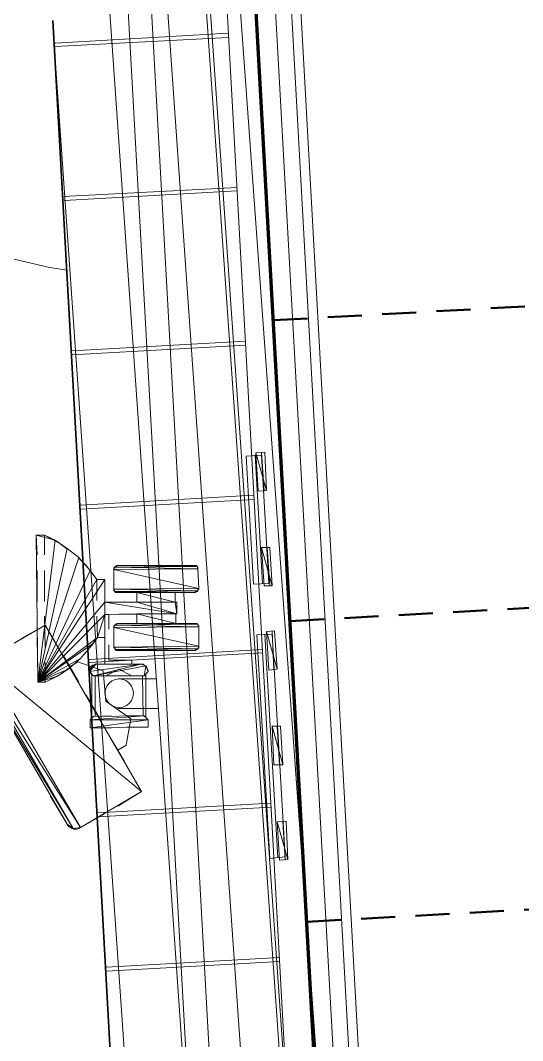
# Paper-space layout '01 Roof Support Layout' of a CAD drawing. Header units: millimetres. Extents: x 5 to 415, y 5 to 292.
# Drawn here: x 68.3 to 105.2, y 65 to 140 of the extents above; entities that cross this region are included whole.
import ezdxf

# ---------------------------------------------------------------- set-up
doc = ezdxf.new("R2010")
doc.units = ezdxf.units.MM
doc.linetypes.add('DASHED_REVIEW', pattern=[4, 2.5, -1.5])
for name, color, linetype in [('DIMENSIONS', 7, 'Continuous'), ('EMBEDDED_BEAMS', 7, 'Continuous'), ('EXISTING', 7, 'Continuous'), ('LOAD_BEARING_WALLS', 7, 'Continuous'), ('PROPOSED', 7, 'Continuous')]:
    doc.layers.add(name, color=color, linetype=linetype)

# ---------------------------------------------------------------- blocks, each defined once
blk = doc.blocks.new('SHEET_01')
at = {"layer": 'DIMENSIONS', "color": 7, "linetype": 'Continuous', "lineweight": 13}
blk.add_line((75.583, 50.787), (70.621, 139.977), dxfattribs=at)
at = {"layer": 'EMBEDDED_BEAMS', "color": 7, "linetype": 'DASHED_REVIEW', "lineweight": 50}
for p, q in [((86.87, 117.95), (263.75, 127.73)), ((88.1, 95.84), (264.98, 105.62)), ((89.33, 73.73), (266.21, 83.51))]:
    blk.add_line(p, q, dxfattribs=at)
at = {"layer": 'EXISTING', "color": 254, "linetype": 'Continuous', "lineweight": 13}
for p, q in [((67.88, 239.84), (80.96, 53.18)), ((81.68, 41.72), (70.82, 237.32)), ((84.92, 57.74), (72.44, 235.94)), ((83.3, 43.52), (72.62, 235.7)), ((87.74, 57.92), (75.26, 236.12)), ((87.8, 61.1), (75.8, 233)), ((90.08, 62.96), (77.96, 230.36)), ((88.52, 49.34), (78.5, 230.48)), ((90.56, 51.62), (80.72, 228.5)), ((91.88, 53.12), (82.22, 227.12)), ((92.96, 54.32), (83.48, 226.04)), ((93.62, 55.1), (84.2, 225.38)), ((77, 48.68), (70.627, 139.977)), ((76.46, 35.9), (70.688, 139.977)), ((70.82, 138.32), (83.54, 139.04)), ((70.82, 138.08), (83.54, 138.74)), ((71.42, 127.04), (84.2, 127.7)), ((71.48, 126.74), (84.2, 127.46)), ((67.4, 122.54), (70.4, 121.82)), ((70.4, 121.82), (71.72, 121.64)), ((72.08, 115.7), (84.8, 116.42)), ((72.08, 115.4), (84.8, 116.12)), ((84.86, 107.96), (86, 108.02)), ((86.06, 98.6), (85.52, 108.02)), ((85.58, 108.2), (86.24, 108.26)), ((86.24, 108.26), (85.58, 108.2)), ((85.76, 105.38), (85.58, 108.2)), ((86.36, 105.44), (85.58, 108.2)), ((85.58, 108.2), (86.36, 105.44)), ((85.58, 108.2), (85.76, 105.38)), ((86, 108.26), (86.18, 105.38)), ((86, 108.02), (86.54, 98.6)), ((86.24, 108.26), (86.36, 105.44)), ((86.36, 105.44), (86.24, 108.26)), ((85.4, 98.54), (84.86, 107.96)), ((72.68, 104.36), (85.4, 105.08)), ((86.36, 105.44), (85.76, 105.38)), ((85.76, 105.38), (86.36, 105.44)), ((72.68, 104.06), (85.46, 104.78)), ((69.44, 102.14), (70.82, 101.78)), ((69.56, 91.34), (69.44, 102.14)), ((69.44, 102.14), (69.56, 91.34)), ((70.82, 101.78), (70.04, 102.14)), ((70.82, 101.78), (69.56, 91.34)), ((71.72, 101.18), (70.82, 101.78)), ((86.18, 98.42), (86, 101.24)), ((86, 101.24), (86.6, 101.24)), ((86.78, 98.42), (86, 101.24)), ((86, 101.24), (86.78, 98.42)), ((86, 101.24), (86.18, 98.42)), ((86.6, 101.24), (86, 101.24)), ((86.42, 101.24), (86.6, 98.42)), ((86.6, 101.24), (86.78, 98.42)), ((86.78, 98.42), (86.6, 101.24)), ((69.56, 91.34), (71.72, 101.18)), ((72.56, 100.52), (69.56, 91.34)), ((71.72, 101.18), (72.56, 100.52)), ((72.56, 100.52), (71.72, 101.18)), ((73.4, 99.56), (72.56, 100.52)), ((75.2, 99.8), (75.14, 99.62)), ((75.38, 99.92), (75.2, 99.8)), ((75.2, 99.8), (81.26, 99.86)), ((81.32, 99.68), (75.2, 99.8)), ((81.26, 99.86), (75.38, 99.92)), ((75.38, 99.92), (81.08, 99.92)), ((81.08, 99.92), (75.38, 99.92)), ((81.08, 99.92), (81.26, 99.86)), ((81.26, 99.86), (81.08, 99.92)), ((81.26, 99.86), (81.32, 99.68)), ((81.32, 99.68), (81.26, 99.86)), ((73.4, 99.56), (69.56, 91.34)), ((69.56, 91.34), (73.4, 99.56)), ((73.88, 98.9), (73.4, 99.56)), ((75.14, 99.62), (81.32, 99.68)), ((81.38, 98.24), (75.14, 99.62)), ((81.32, 99.68), (81.38, 98.24)), ((74.48, 98.9), (69.56, 91.34)), ((69.56, 91.34), (73.88, 98.9)), ((73.88, 98.9), (74.48, 98.9)), ((74.48, 97.22), (74.48, 98.9)), ((81.38, 98.24), (75.14, 98.18)), ((75.14, 98.18), (81.38, 98.24)), ((81.26, 98.06), (81.38, 98.24)), ((86.54, 98.6), (85.4, 98.54)), ((86.78, 98.42), (86.18, 98.42)), ((86.18, 98.42), (86.78, 98.42)), ((75.14, 98.18), (81.26, 98.06)), ((75.2, 98), (75.14, 98.18)), ((75.14, 98.18), (75.2, 98)), ((81.26, 98.06), (75.2, 98)), ((75.38, 97.94), (75.2, 98)), ((75.2, 98), (76.82, 97.94)), ((81.08, 97.94), (75.2, 98)), ((75.2, 98), (81.08, 97.94)), ((75.2, 98), (75.38, 97.94)), ((76.82, 97.94), (75.38, 97.94)), ((75.38, 97.94), (76.82, 97.94)), ((79.64, 97.22), (76.82, 97.94)), ((76.82, 97.94), (76.82, 97.22)), ((76.82, 97.94), (79.64, 97.94)), ((81.08, 97.94), (76.82, 97.94)), ((76.82, 97.94), (81.08, 97.94)), ((79.64, 97.94), (79.64, 97.22)), ((79.64, 97.94), (81.08, 97.94)), ((81.08, 97.94), (81.26, 98.06)), ((69.56, 91.34), (74.48, 97.22)), ((74.48, 97.22), (74.48, 96.32)), ((79.76, 96.38), (74.48, 97.22)), ((74.48, 97.22), (79.76, 96.38)), ((76.82, 97.22), (74.48, 97.22)), ((79.76, 96.38), (76.82, 97.22)), ((76.82, 97.22), (79.64, 97.22)), ((79.64, 97.22), (79.76, 96.38)), ((79.76, 97.22), (79.64, 97.22)), ((79.76, 96.38), (79.76, 97.22)), ((69.56, 91.34), (74.48, 96.32)), ((74.48, 96.32), (69.56, 91.34)), ((74.48, 96.32), (73.94, 94.64)), ((79.76, 96.38), (74.48, 96.32)), ((74.48, 96.32), (79.76, 96.38)), ((74.48, 96.32), (76.82, 96.38)), ((74.48, 94.64), (74.48, 96.32)), ((79.7, 95.66), (76.82, 96.38)), ((76.82, 96.38), (79.7, 96.38)), ((76.82, 96.38), (79.76, 96.38)), ((79.7, 95.66), (79.7, 96.38)), ((79.7, 96.38), (79.76, 96.38)), ((70.1, 95.54), (65.54, 92.9)), ((77.18, 83.3), (70.1, 95.54)), ((75.2, 95.54), (75.14, 95.36)), ((75.14, 95.36), (81.38, 95.42)), ((81.38, 93.98), (75.14, 95.36)), ((75.14, 95.36), (75.14, 93.92)), ((75.44, 95.66), (75.2, 95.54)), ((75.2, 95.54), (81.32, 95.6)), ((81.38, 95.42), (75.2, 95.54)), ((81.32, 95.6), (75.44, 95.66)), ((75.44, 95.66), (81.32, 95.6)), ((76.82, 95.66), (75.44, 95.66)), ((81.32, 95.6), (76.82, 95.66)), ((76.82, 95.66), (79.7, 95.66)), ((81.08, 95.66), (79.7, 95.66)), ((79.7, 95.66), (81.32, 95.6)), ((81.32, 95.6), (81.08, 95.66)), ((81.32, 95.6), (81.38, 95.42)), ((81.38, 95.42), (81.32, 95.6)), ((81.38, 93.98), (81.38, 95.42)), ((69.56, 91.34), (73.94, 94.64)), ((73.94, 94.64), (69.56, 91.34)), ((73.94, 94.64), (73.64, 94.22)), ((73.64, 94.22), (73.94, 94.64)), ((85.64, 94.82), (86.78, 94.88)), ((86.6, 78.38), (85.64, 94.82)), ((87.2, 78.44), (86.24, 94.88)), ((86.36, 95.06), (86.96, 95.12)), ((86.96, 95.12), (86.36, 95.06)), ((86.54, 92.24), (86.36, 95.06)), ((87.14, 92.3), (86.36, 95.06)), ((86.36, 95.06), (87.14, 92.3)), ((86.36, 95.06), (86.54, 92.24)), ((86.78, 95.12), (86.9, 92.24)), ((86.78, 94.88), (87.74, 78.5)), ((86.96, 95.12), (87.14, 92.3)), ((87.14, 92.3), (86.96, 95.12)), ((73.64, 94.22), (69.56, 91.34)), ((72.68, 93.08), (73.64, 94.22)), ((73.34, 93.02), (86.06, 93.74)), ((75.14, 93.92), (81.38, 93.98)), ((81.32, 93.8), (75.14, 93.92)), ((75.14, 93.92), (75.26, 93.74)), ((75.26, 93.74), (81.32, 93.8)), ((81.08, 93.68), (75.26, 93.74)), ((75.26, 93.74), (75.44, 93.68)), ((81.32, 93.8), (81.08, 93.68)), ((81.08, 93.68), (81.32, 93.8)), ((81.38, 93.98), (81.32, 93.8)), ((81.32, 93.8), (81.38, 93.98)), ((72.68, 93.08), (69.56, 91.34)), ((69.56, 91.34), (72.68, 93.08)), ((71.78, 92.3), (72.68, 93.08)), ((73.34, 92.78), (86.06, 93.5)), ((75.44, 93.68), (81.08, 93.68)), ((72.14, 80.6), (65.24, 92.48)), ((65.24, 92.48), (72.68, 80.66)), ((72.68, 80.66), (65.54, 92.9)), ((65.54, 92.9), (77.18, 83.3)), ((69.56, 91.34), (71.78, 92.3)), ((71.78, 92.3), (70.94, 91.76)), ((70.94, 91.76), (71.78, 92.3)), ((73.82, 92.66), (73.34, 92.12)), ((73.34, 92.12), (77.12, 92.66)), ((73.34, 92.12), (73.52, 92.48)), ((73.52, 92.48), (73.34, 92.12)), ((73.52, 92.48), (73.82, 92.66)), ((73.82, 92.66), (73.52, 92.48)), ((77.12, 92.66), (73.64, 91.82)), ((73.64, 91.82), (77.48, 92.54)), ((77.12, 92.66), (73.82, 92.66)), ((77.48, 92.54), (77.12, 92.66)), ((77.48, 92.54), (77.36, 91.82)), ((77.66, 92.12), (77.48, 92.54)), ((87.14, 92.3), (86.54, 92.24)), ((86.54, 92.24), (87.14, 92.3)), ((71.72, 80.9), (65.3, 91.94)), ((65.3, 91.94), (72.14, 80.6)), ((65.3, 91.94), (71.72, 80.9)), ((70.94, 91.76), (69.56, 91.34)), ((70.1, 91.34), (70.94, 91.76)), ((73.64, 91.82), (73.34, 92.12)), ((73.34, 92.12), (73.64, 91.82)), ((77.36, 91.82), (73.64, 91.82)), ((73.64, 91.82), (77.36, 91.82)), ((75.251, 91.542), (75, 91.437)), ((75.53, 91.58), (75.251, 91.542)), ((75.44, 91.58), (78.26, 91.58)), ((75.809, 91.542), (75.53, 91.58)), ((76.06, 91.437), (75.809, 91.542)), ((74.517, 90.809), (74.48, 90.53)), ((74.623, 91.06), (74.517, 90.809)), ((74.788, 91.272), (74.623, 91.06)), ((75, 91.437), (74.788, 91.272)), ((76.272, 91.272), (76.06, 91.437)), ((76.437, 91.06), (76.272, 91.272)), ((76.542, 90.809), (76.437, 91.06)), ((76.58, 90.53), (76.542, 90.809)), ((74.48, 90.53), (74.517, 90.251)), ((74.517, 90.251), (74.623, 90)), ((74.623, 90), (74.788, 89.788)), ((76.272, 89.788), (76.437, 90)), ((76.437, 90), (76.542, 90.251)), ((76.542, 90.251), (76.58, 90.53)), ((74.788, 89.788), (75, 89.623)), ((75, 89.623), (75.251, 89.517)), ((75.251, 89.517), (75.53, 89.48)), ((75.44, 89.42), (78.44, 89.42)), ((75.53, 89.48), (75.809, 89.517)), ((75.809, 89.517), (76.06, 89.623)), ((76.06, 89.623), (76.272, 89.788)), ((77.36, 88.88), (73.4, 88.58)), ((73.64, 88.82), (73.4, 88.58)), ((73.4, 88.58), (77.66, 88.58)), ((77.66, 88.58), (73.4, 87.98)), ((73.4, 88.58), (73.4, 87.98)), ((73.64, 88.82), (77.36, 88.88)), ((77.36, 88.88), (73.64, 88.82)), ((73.4, 87.98), (77.66, 88.04)), ((86.9, 85.28), (86.78, 88.1)), ((86.78, 88.1), (87.38, 88.1)), ((87.56, 85.28), (86.78, 88.1)), ((86.78, 88.1), (87.56, 85.28)), ((86.78, 88.1), (86.9, 85.28)), ((87.38, 88.1), (86.78, 88.1)), ((87.14, 88.1), (87.32, 85.28)), ((87.38, 88.1), (87.56, 85.28)), ((87.56, 85.28), (87.38, 88.1)), ((87.56, 85.28), (86.9, 85.28)), ((86.9, 85.28), (87.56, 85.28)), ((77.18, 83.3), (72.68, 80.66)), ((72.68, 80.66), (77.18, 83.3)), ((73.94, 81.74), (86.66, 82.46)), ((73.94, 81.44), (86.72, 82.16)), ((87.14, 81.08), (87.8, 81.14)), ((87.8, 81.14), (87.14, 81.08)), ((87.32, 78.26), (87.14, 81.08)), ((87.92, 78.32), (87.14, 81.08)), ((87.14, 81.08), (87.92, 78.32)), ((87.14, 81.08), (87.32, 78.26)), ((87.56, 81.14), (87.74, 78.26)), ((87.8, 81.14), (87.92, 78.32)), ((87.92, 78.32), (87.8, 81.14)), ((72.14, 80.6), (71.72, 80.9)), ((71.72, 80.9), (72.14, 80.6)), ((72.68, 80.66), (72.14, 80.6)), ((72.14, 80.6), (72.68, 80.66)), ((87.74, 78.5), (86.6, 78.38)), ((87.92, 78.32), (87.32, 78.26)), ((87.32, 78.26), (87.92, 78.32)), ((74.6, 70.4), (87.32, 71.12)), ((74.6, 70.1), (87.32, 70.82))]:
    blk.add_line(p, q, dxfattribs=at)
at = {"layer": 'EXISTING', "color": 7, "linetype": 'Continuous', "lineweight": 30}
blk.add_line((76.46, 35.9), (70.688, 139.977), dxfattribs=at)
at = {"layer": 'LOAD_BEARING_WALLS', "color": 7, "linetype": 'Continuous', "lineweight": 70}
blk.add_line((90.56, 51.62), (80.72, 228.5), dxfattribs=at)
at = {"layer": 'PROPOSED', "color": 250, "linetype": 'Continuous', "lineweight": 13}
for p, q in [((70.04, 102.14), (69.44, 102.14)), ((69.44, 102.14), (69.5, 100.7)), ((70.04, 100.7), (70.04, 102.14)), ((70.04, 102.14), (71.18, 101.54)), ((71.18, 101.54), (71.72, 101.12)), ((72.62, 100.4), (73.1, 99.92)), ((73.1, 99.92), (73.88, 98.9)), ((75.2, 99.8), (75.14, 99.74)), ((75.14, 99.74), (75.14, 99.68)), ((75.26, 99.86), (75.2, 99.86)), ((75.2, 99.86), (75.2, 99.8)), ((75.32, 99.86), (75.26, 99.86)), ((75.38, 99.92), (75.32, 99.92)), ((75.32, 99.92), (75.32, 99.86)), ((77.66, 99.92), (75.38, 99.92)), ((81.08, 99.92), (78.8, 99.92)), ((81.14, 99.92), (81.08, 99.92)), ((81.2, 99.92), (81.14, 99.92)), ((81.26, 99.86), (81.2, 99.92)), ((81.32, 99.8), (81.26, 99.86)), ((81.32, 99.74), (81.32, 99.8)), ((81.32, 99.68), (81.32, 99.74)), ((69.5, 99.56), (69.5, 97.28)), ((70.04, 97.28), (70.04, 99.56)), ((75.14, 99.68), (75.14, 99.62)), ((75.14, 99.62), (75.14, 98.18)), ((81.38, 98.24), (81.32, 99.68)), ((73.88, 98.9), (73.88, 97.34)), ((74.48, 98.9), (73.88, 98.9)), ((74.48, 97.34), (74.48, 98.9)), ((81.38, 98.18), (81.38, 98.24)), ((75.14, 98.12), (75.14, 98.18)), ((75.14, 98.06), (75.14, 98.12)), ((75.2, 98), (75.14, 98.06)), ((75.26, 97.94), (75.2, 98)), ((75.32, 97.94), (75.26, 97.94)), ((75.38, 97.94), (75.32, 97.94)), ((75.38, 97.94), (77.66, 97.94)), ((75.38, 97.94), (75.38, 97.94)), ((76.82, 97.22), (76.82, 97.94)), ((78.8, 97.94), (81.08, 97.94)), ((79.64, 97.22), (79.64, 97.94)), ((81.08, 97.94), (81.14, 97.94)), ((81.14, 97.94), (81.2, 98)), ((81.2, 98), (81.26, 98)), ((81.26, 98), (81.32, 98.06)), ((81.32, 98.12), (81.38, 98.18)), ((81.32, 98.06), (81.32, 98.12)), ((74.48, 97.22), (76.52, 97.22)), ((77.66, 97.22), (79.76, 97.22)), ((79.76, 97.22), (79.76, 96.38)), ((69.5, 96.2), (69.5, 93.92)), ((70.1, 93.92), (70.04, 96.2)), ((73.88, 96.2), (73.94, 94.64)), ((74.48, 96.32), (76.52, 96.38)), ((74.78, 96.32), (74.48, 96.32)), ((74.48, 94.64), (74.48, 96.2)), ((74.78, 95.24), (74.78, 96.32)), ((76.82, 96.38), (76.82, 95.66)), ((77.66, 96.38), (79.76, 96.38)), ((79.7, 96.38), (79.7, 95.66)), ((70.1, 95.54), (68.3, 94.52)), ((70.82, 94.28), (70.1, 95.54)), ((75.14, 95.42), (75.14, 95.48)), ((75.14, 95.48), (75.2, 95.48)), ((75.14, 95.36), (75.14, 95.42)), ((75.14, 93.92), (75.14, 95.36)), ((75.2, 95.54), (75.26, 95.6)), ((75.2, 95.48), (75.2, 95.54)), ((75.26, 95.6), (75.32, 95.6)), ((75.32, 95.6), (75.38, 95.66)), ((75.38, 95.66), (75.44, 95.66)), ((75.44, 95.66), (77.72, 95.66)), ((78.8, 95.66), (81.08, 95.66)), ((81.08, 95.66), (81.14, 95.66)), ((81.14, 95.66), (81.2, 95.66)), ((81.2, 95.66), (81.26, 95.66)), ((81.26, 95.66), (81.26, 95.6)), ((81.26, 95.6), (81.32, 95.6)), ((81.32, 95.6), (81.32, 95.54)), ((81.32, 95.54), (81.38, 95.48)), ((81.38, 95.48), (81.38, 95.42)), ((81.38, 95.42), (81.38, 93.98)), ((73.94, 94.64), (73.16, 93.62)), ((73.94, 94.64), (74.48, 94.64)), ((74.48, 94.64), (74.48, 92.66)), ((74.78, 92.96), (74.78, 94.1)), ((75.2, 93.86), (75.14, 93.92)), ((75.2, 93.8), (75.2, 93.86)), ((75.2, 93.74), (75.2, 93.8)), ((75.26, 93.74), (75.2, 93.74)), ((75.32, 93.68), (75.26, 93.74)), ((81.2, 93.74), (81.14, 93.68)), ((81.26, 93.74), (81.2, 93.74)), ((81.32, 93.8), (81.26, 93.74)), ((81.38, 93.86), (81.32, 93.8)), ((81.38, 93.98), (81.38, 93.92)), ((81.38, 93.92), (81.38, 93.86)), ((72.56, 91.34), (71.42, 93.32)), ((73.16, 93.62), (72.68, 93.08)), ((75.38, 93.68), (75.32, 93.68)), ((75.44, 93.68), (75.38, 93.68)), ((77.72, 93.68), (75.44, 93.68)), ((81.08, 93.68), (78.86, 93.68)), ((81.14, 93.68), (81.08, 93.68)), ((69.56, 92.78), (69.56, 91.34)), ((70.1, 91.34), (70.1, 92.78)), ((71.78, 92.36), (71.24, 91.94)), ((72.5, 92.84), (71.9, 92.48)), ((71.9, 92.48), (72.56, 91.34)), ((74.36, 92.18), (72.5, 92.84)), ((73.34, 92.24), (73.4, 92.3)), ((73.34, 92.18), (73.34, 92.24)), ((73.4, 92.42), (73.46, 92.48)), ((73.4, 92.3), (73.4, 92.42)), ((73.46, 92.48), (73.52, 92.54)), ((73.52, 92.54), (73.58, 92.6)), ((73.58, 92.6), (73.7, 92.6)), ((73.7, 92.6), (73.76, 92.66)), ((73.76, 92.66), (73.82, 92.66)), ((73.82, 92.66), (77.12, 92.66)), ((74.48, 92.66), (76.46, 92.66)), ((75.5, 92.3), (74.54, 91.82)), ((76.46, 92.96), (74.78, 92.96)), ((76.46, 91.82), (75.5, 92.3)), ((76.46, 92.66), (76.46, 92.96)), ((77.12, 92.66), (77.24, 92.66)), ((77.24, 92.66), (77.3, 92.66)), ((77.3, 92.66), (77.36, 92.6)), ((77.36, 92.6), (77.48, 92.54)), ((77.48, 92.54), (77.54, 92.48)), ((77.54, 92.48), (77.54, 92.42)), ((77.54, 92.42), (77.6, 92.36)), ((77.6, 92.36), (77.6, 92.3)), ((77.6, 92.3), (77.66, 92.18)), ((71.24, 91.94), (70.1, 91.34)), ((73.34, 92.06), (73.34, 92.18)), ((73.64, 91.82), (73.34, 92.06)), ((73.52, 91.94), (73.52, 88.7)), ((74.54, 91.82), (73.64, 91.82)), ((73.76, 91.82), (73.76, 88.82)), ((74.54, 89.96), (74.36, 92.18)), ((76.46, 91.82), (77.36, 91.82)), ((77.24, 91.82), (77.3, 88.88)), ((77.36, 91.82), (77.66, 92.12)), ((77.48, 91.94), (77.48, 88.76)), ((77.66, 92.12), (77.66, 92.18)), ((69.56, 91.34), (70.1, 91.34)), ((74.24, 88.46), (73.1, 90.38)), ((73.1, 90.38), (74.24, 88.46)), ((76.4, 88.64), (74.54, 89.96)), ((73.4, 88.58), (73.64, 88.82)), ((73.4, 87.98), (73.4, 88.58)), ((73.64, 88.82), (74.96, 88.88)), ((76.04, 86.72), (76.4, 88.64)), ((76.1, 88.88), (77.36, 88.88)), ((77.66, 88.58), (77.36, 88.88)), ((77.66, 88.04), (77.66, 88.58)), ((73.4, 87.98), (74.96, 87.98)), ((76.1, 88.04), (77.66, 88.04)), ((75.92, 85.52), (74.78, 87.44)), ((74.78, 87.44), (75.44, 86.36)), ((75.44, 86.36), (76.04, 86.72)), ((68.78, 85.94), (69.92, 84.02)), ((77.18, 83.3), (76.46, 84.56)), ((75.44, 82.22), (77.18, 83.3)), ((70.46, 83), (71.72, 80.9)), ((72.68, 80.66), (74.42, 81.68)), ((71.72, 80.9), (71.78, 80.78)), ((71.78, 80.78), (71.84, 80.72)), ((71.84, 80.72), (71.96, 80.66)), ((71.96, 80.66), (72.08, 80.6)), ((72.08, 80.6), (72.2, 80.54)), ((72.2, 80.54), (72.32, 80.54)), ((72.32, 80.54), (72.44, 80.54)), ((72.44, 80.54), (72.56, 80.6)), ((72.56, 80.6), (72.68, 80.66))]:
    blk.add_line(p, q, dxfattribs=at)

psp = doc.layouts.new('01 Roof Support Layout')

# ---------------------------------------------------------------- block references
psp.add_blockref('SHEET_01', (0, 0))

doc.saveas('drawing.dxf')
